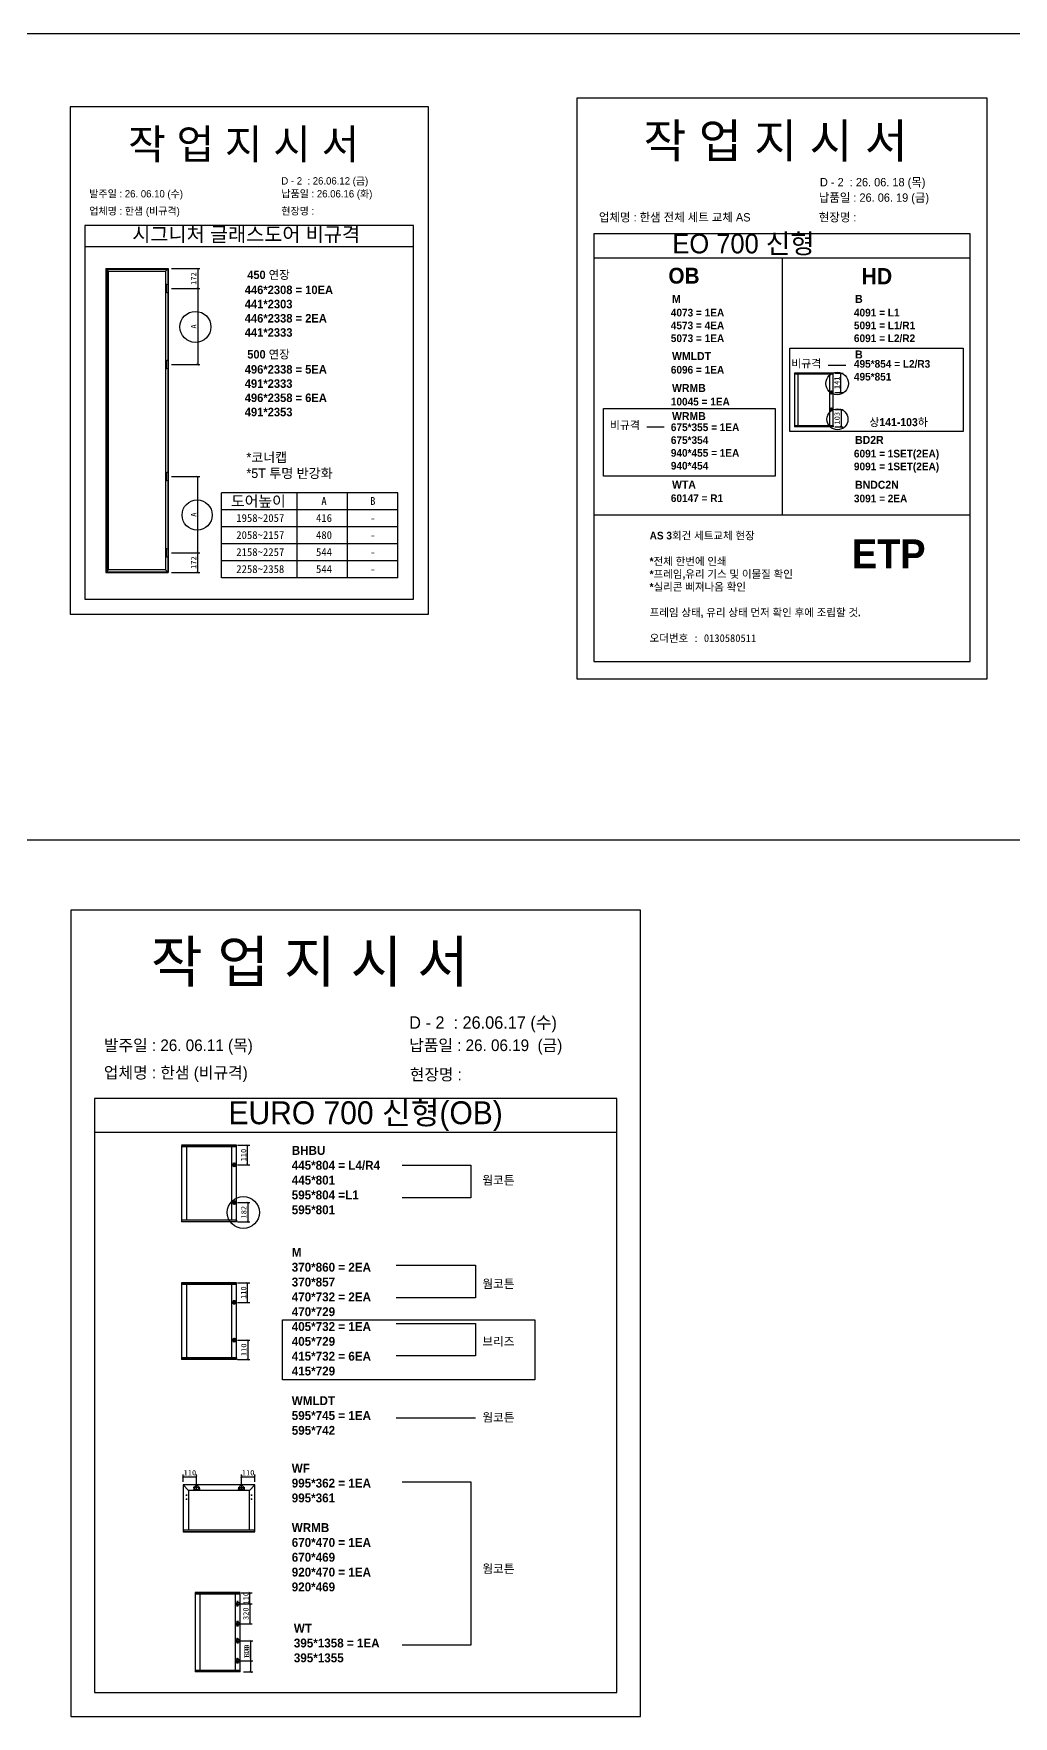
# Model space of a CAD drawing. Header units: millimetres. Extents: x -44117 to 256353, y -2095463 to 65325.
# Drawn here: x 110715 to 115306, y -1008821 to -1000938 of the extents above; entities that cross this region are included whole.
import ezdxf
from ezdxf.enums import TextEntityAlignment as Align

# ---------------------------------------------------------------- set-up
doc = ezdxf.new("R2010")
doc.units = ezdxf.units.MM
doc.header["$LTSCALE"] = 10
doc.layers.add('Layer1', color=7, linetype='Continuous', lineweight=70)
doc.styles.add('MtX_Gulim', font='')
doc.styles.get('MtX_Gulim').set_extended_font_data('Gulim', bold=True)
doc.dimstyles.new('ISO-25', dxfattribs={"dimtxt": 2.5, "dimasz": 2.5, "dimexe": 1, "dimexo": 1, "dimtad": 1, "dimtxsty": 'Standard', "dimblk": 'ARCHTICK', "dimcen": 2.5, "dimadec": 0, "dimazin": 0, "dimtfac": 1, "dimtmove": 0, "dimatfit": 3, "dimfxl": 0, "dimarcsym": 0})

# ---------------------------------------------------------------- blocks, each defined once
blk = doc.blocks.new('_ArchTick')
at = {"color": 0, "linetype": 'ByBlock', "const_width": 0.15}
blk.add_lwpolyline([(-0.5, -0.5), (0.5, 0.5)], dxfattribs=at)
blk = doc.blocks.new('*D6817')
at = {"color": 0, "lineweight": -2}
for p, q in [((111360.1, -1002131.3), (111493.3, -1002131.3)), ((111483.3, -1002131.3), (111483.3, -1002488.2)), ((111360.1, -1002488.2), (111493.3, -1002488.2))]:
    blk.add_line(p, q, dxfattribs=at)
at = {"layer": 'Defpoints', "color": 0}
for p in [(111345.1, -1002131.3), (111345.1, -1002488.2), (111483.3, -1002488.2)]:
    blk.add_point(p, dxfattribs=at)
at = {"color": 0, "lineweight": -2, "xscale": 10, "yscale": 10, "zscale": 10}
for p, rotation in [((111483.3, -1002131.3), 90), ((111483.3, -1002488.2), 270)]:
    blk.add_blockref('_ArchTick', p, dxfattribs=dict(at, rotation=rotation))
at = {"color": 0, "insert": (111464.5, -1002309.7), "char_height": 25, "attachment_point": 5, "rotation": 90}
blk.add_mtext('A', dxfattribs=at)
blk = doc.blocks.new('*D6818')
at = {"color": 0, "lineweight": -2}
for p, q in [((111360.1, -1002038.8), (111493.3, -1002038.8)), ((111483.3, -1002038.8), (111483.3, -1002131.3)), ((111360.1, -1002131.3), (111493.3, -1002131.3))]:
    blk.add_line(p, q, dxfattribs=at)
at = {"layer": 'Defpoints', "color": 0}
for p in [(111345.1, -1002038.8), (111345.1, -1002131.3), (111483.3, -1002131.3)]:
    blk.add_point(p, dxfattribs=at)
at = {"color": 0, "lineweight": -2, "xscale": 10, "yscale": 10, "zscale": 10}
for p, rotation in [((111483.3, -1002038.8), 90), ((111483.3, -1002131.3), 270)]:
    blk.add_blockref('_ArchTick', p, dxfattribs=dict(at, rotation=rotation))
at = {"color": 0, "insert": (111464.5, -1002085.1), "char_height": 25, "attachment_point": 5, "rotation": 90}
blk.add_mtext('172', dxfattribs=at)
blk = doc.blocks.new('*D6819')
at = {"color": 0, "lineweight": -2}
for p, q in [((111360.1, -1003013), (111493.3, -1003013)), ((111483.3, -1003369.8), (111483.3, -1003013)), ((111360.1, -1003369.8), (111493.3, -1003369.8))]:
    blk.add_line(p, q, dxfattribs=at)
at = {"layer": 'Defpoints', "color": 0}
for p in [(111345.1, -1003013), (111483.3, -1003013), (111345.1, -1003369.8)]:
    blk.add_point(p, dxfattribs=at)
at = {"color": 0, "lineweight": -2, "xscale": 10, "yscale": 10, "zscale": 10}
for p, rotation in [((111483.3, -1003013), 90), ((111483.3, -1003369.8), 270)]:
    blk.add_blockref('_ArchTick', p, dxfattribs=dict(at, rotation=rotation))
at = {"color": 0, "insert": (111464.5, -1003191.4), "char_height": 25, "attachment_point": 5, "rotation": 90}
blk.add_mtext('A', dxfattribs=at)
blk = doc.blocks.new('*D6820')
at = {"color": 0, "lineweight": -2}
for p, q in [((111360.1, -1003369.8), (111493.3, -1003369.8)), ((111483.3, -1003462.3), (111483.3, -1003369.8)), ((111360.1, -1003462.3), (111493.3, -1003462.3))]:
    blk.add_line(p, q, dxfattribs=at)
at = {"layer": 'Defpoints', "color": 0}
for p in [(111345.1, -1003369.8), (111483.3, -1003369.8), (111345.1, -1003462.3)]:
    blk.add_point(p, dxfattribs=at)
at = {"color": 0, "lineweight": -2, "xscale": 10, "yscale": 10, "zscale": 10}
for p, rotation in [((111483.3, -1003369.8), 90), ((111483.3, -1003462.3), 270)]:
    blk.add_blockref('_ArchTick', p, dxfattribs=dict(at, rotation=rotation))
at = {"color": 0, "insert": (111464.5, -1003416.1), "char_height": 25, "attachment_point": 5, "rotation": 90}
blk.add_mtext('172', dxfattribs=at)
blk = doc.blocks.new('*D6824')
at = {"color": 0, "lineweight": -2}
for p, q in [((114468.7, -1002528.5), (114507.6, -1002528.5)), ((114497.6, -1002618.5), (114497.6, -1002528.5)), ((114468.7, -1002618.5), (114507.6, -1002618.5))]:
    blk.add_line(p, q, dxfattribs=at)
at = {"layer": 'Defpoints', "color": 0}
for p in [(114453.7, -1002528.5), (114497.6, -1002528.5), (114453.7, -1002618.5)]:
    blk.add_point(p, dxfattribs=at)
at = {"color": 0, "lineweight": -2, "xscale": 10, "yscale": 10, "zscale": 10}
for p, rotation in [((114497.6, -1002528.5), 90), ((114497.6, -1002618.5), 270)]:
    blk.add_blockref('_ArchTick', p, dxfattribs=dict(at, rotation=rotation))
at = {"color": 0, "insert": (114478.8, -1002573.5), "char_height": 25, "attachment_point": 5, "rotation": 90}
blk.add_mtext('141', dxfattribs=at)
blk = doc.blocks.new('*D6825')
at = {"color": 0, "lineweight": -2}
for p, q in [((114468.7, -1002698.9), (114508.3, -1002698.9)), ((114498.3, -1002698.9), (114498.3, -1002780.3)), ((114468.7, -1002780.3), (114508.3, -1002780.3))]:
    blk.add_line(p, q, dxfattribs=at)
at = {"layer": 'Defpoints', "color": 0}
for p in [(114453.7, -1002698.9), (114453.7, -1002780.3), (114498.3, -1002780.3)]:
    blk.add_point(p, dxfattribs=at)
at = {"color": 0, "lineweight": -2, "xscale": 10, "yscale": 10, "zscale": 10}
for p, rotation in [((114498.3, -1002698.9), 90), ((114498.3, -1002780.3), 270)]:
    blk.add_blockref('_ArchTick', p, dxfattribs=dict(at, rotation=rotation))
at = {"color": 0, "insert": (114479.5, -1002739.6), "char_height": 25, "attachment_point": 5, "rotation": 90}
blk.add_mtext('103', dxfattribs=at)
blk = doc.blocks.new('*D6853')
at = {"color": 0, "lineweight": -2}
for p, q in [((111669.8, -1006790.7), (111727.2, -1006790.7)), ((111717.2, -1006881.7), (111717.2, -1006790.7)), ((111669.8, -1006881.7), (111727.2, -1006881.7))]:
    blk.add_line(p, q, dxfattribs=at)
at = {"layer": 'Defpoints', "color": 0}
for p in [(111654.8, -1006790.7), (111717.2, -1006790.7), (111654.8, -1006881.7)]:
    blk.add_point(p, dxfattribs=at)
at = {"color": 0, "lineweight": -2, "xscale": 10, "yscale": 10, "zscale": 10}
for p, rotation in [((111717.2, -1006790.7), 90), ((111717.2, -1006881.7), 270)]:
    blk.add_blockref('_ArchTick', p, dxfattribs=dict(at, rotation=rotation))
at = {"color": 0, "insert": (111698.5, -1006836.2), "char_height": 25, "attachment_point": 5, "rotation": 90}
blk.add_mtext('110', dxfattribs=at)
blk = doc.blocks.new('*D6854')
at = {"color": 0, "lineweight": -2}
for p, q in [((111669.8, -1007058.7), (111728.2, -1007058.7)), ((111718.2, -1007058.7), (111718.2, -1007149.2)), ((111669.8, -1007149.2), (111728.2, -1007149.2))]:
    blk.add_line(p, q, dxfattribs=at)
at = {"layer": 'Defpoints', "color": 0}
for p in [(111654.8, -1007058.7), (111654.8, -1007149.2), (111718.2, -1007149.2)]:
    blk.add_point(p, dxfattribs=at)
at = {"color": 0, "lineweight": -2, "xscale": 10, "yscale": 10, "zscale": 10}
for p, rotation in [((111718.2, -1007058.7), 90), ((111718.2, -1007149.2), 270)]:
    blk.add_blockref('_ArchTick', p, dxfattribs=dict(at, rotation=rotation))
at = {"color": 0, "insert": (111699.5, -1007104), "char_height": 25, "attachment_point": 5, "rotation": 90}
blk.add_mtext('110', dxfattribs=at)
blk = doc.blocks.new('*D6855')
at = {"color": 0, "lineweight": -2}
for p, q in [((111669.8, -1006146), (111727.2, -1006146)), ((111717.2, -1006237.1), (111717.2, -1006146)), ((111669.8, -1006237.1), (111727.2, -1006237.1))]:
    blk.add_line(p, q, dxfattribs=at)
at = {"layer": 'Defpoints', "color": 0}
for p in [(111654.8, -1006146), (111717.2, -1006146), (111654.8, -1006237.1)]:
    blk.add_point(p, dxfattribs=at)
at = {"color": 0, "lineweight": -2, "xscale": 10, "yscale": 10, "zscale": 10}
for p, rotation in [((111717.2, -1006146), 90), ((111717.2, -1006237.1), 270)]:
    blk.add_blockref('_ArchTick', p, dxfattribs=dict(at, rotation=rotation))
at = {"color": 0, "insert": (111698.5, -1006191.6), "char_height": 25, "attachment_point": 5, "rotation": 90}
blk.add_mtext('110', dxfattribs=at)
blk = doc.blocks.new('*D6856')
at = {"color": 0, "lineweight": -2}
for p, q in [((111669.8, -1006414.1), (111728.2, -1006414.1)), ((111718.2, -1006414.1), (111718.2, -1006504.5)), ((111669.8, -1006504.5), (111728.2, -1006504.5))]:
    blk.add_line(p, q, dxfattribs=at)
at = {"layer": 'Defpoints', "color": 0}
for p in [(111654.8, -1006414.1), (111654.8, -1006504.5), (111718.2, -1006504.5)]:
    blk.add_point(p, dxfattribs=at)
at = {"color": 0, "lineweight": -2, "xscale": 10, "yscale": 10, "zscale": 10}
for p, rotation in [((111718.2, -1006414.1), 90), ((111718.2, -1006504.5), 270)]:
    blk.add_blockref('_ArchTick', p, dxfattribs=dict(at, rotation=rotation))
at = {"color": 0, "insert": (111699.5, -1006459.3), "char_height": 25, "attachment_point": 5, "rotation": 90}
blk.add_mtext('182', dxfattribs=at)
blk = doc.blocks.new('*D6857')
at = {"color": 0, "lineweight": -2}
for p, q in [((111415.5, -1007722.4), (111415.5, -1007688.9)), ((111415.5, -1007698.9), (111478.3, -1007698.9)), ((111478.3, -1007734.8), (111478.3, -1007688.9))]:
    blk.add_line(p, q, dxfattribs=at)
at = {"layer": 'Defpoints', "color": 0}
for p in [(111415.5, -1007737.4), (111478.3, -1007698.9), (111478.3, -1007749.8)]:
    blk.add_point(p, dxfattribs=at)
at = {"color": 0, "lineweight": -2, "xscale": 10, "yscale": 10, "zscale": 10, "rotation": 180}
blk.add_blockref('_ArchTick', (111415.5, -1007698.9), dxfattribs=at)
at = {"color": 0, "lineweight": -2, "xscale": 10, "yscale": 10, "zscale": 10}
blk.add_blockref('_ArchTick', (111478.3, -1007698.9), dxfattribs=at)
at = {"color": 0, "insert": (111446.9, -1007680.1), "char_height": 25, "attachment_point": 5}
blk.add_mtext('110', dxfattribs=at)
blk = doc.blocks.new('*D6858')
at = {"color": 0, "lineweight": -2}
for p, q in [((111688.3, -1007734.8), (111688.3, -1007688.9)), ((111688.3, -1007698.9), (111751.1, -1007698.9)), ((111751.1, -1007722.4), (111751.1, -1007688.9))]:
    blk.add_line(p, q, dxfattribs=at)
at = {"layer": 'Defpoints', "color": 0}
for p in [(111751.1, -1007698.9), (111751.1, -1007737.4), (111688.3, -1007749.8)]:
    blk.add_point(p, dxfattribs=at)
at = {"color": 0, "lineweight": -2, "xscale": 10, "yscale": 10, "zscale": 10, "rotation": 180}
blk.add_blockref('_ArchTick', (111688.3, -1007698.9), dxfattribs=at)
at = {"color": 0, "lineweight": -2, "xscale": 10, "yscale": 10, "zscale": 10}
blk.add_blockref('_ArchTick', (111751.1, -1007698.9), dxfattribs=at)
at = {"color": 0, "insert": (111719.7, -1007680.1), "char_height": 25, "attachment_point": 5}
blk.add_mtext('110', dxfattribs=at)
blk = doc.blocks.new('*D6859')
at = {"color": 0, "lineweight": -2}
for p, q in [((111687.2, -1008242.2), (111738.2, -1008242.2)), ((111728.2, -1008293.7), (111728.2, -1008242.2)), ((111687.2, -1008293.7), (111738.2, -1008293.7))]:
    blk.add_line(p, q, dxfattribs=at)
at = {"layer": 'Defpoints', "color": 0}
for p in [(111672.2, -1008242.2), (111728.2, -1008242.2), (111672.2, -1008293.7)]:
    blk.add_point(p, dxfattribs=at)
at = {"color": 0, "lineweight": -2, "xscale": 10, "yscale": 10, "zscale": 10}
for p, rotation in [((111728.2, -1008242.2), 90), ((111728.2, -1008293.7), 270)]:
    blk.add_blockref('_ArchTick', p, dxfattribs=dict(at, rotation=rotation))
at = {"color": 0, "insert": (111709.4, -1008268), "char_height": 25, "attachment_point": 5, "rotation": 90}
blk.add_mtext('110', dxfattribs=at)
blk = doc.blocks.new('*D6860')
at = {"color": 0, "lineweight": -2}
for p, q in [((111732.2, -1008561.2), (111732.2, -1008492.9)), ((111687.2, -1008561.2), (111742.2, -1008561.2)), ((111732.2, -1008613.3), (111732.2, -1008561.2)), ((111697.5, -1008613.3), (111742.2, -1008613.3))]:
    blk.add_line(p, q, dxfattribs=at)
at = {"layer": 'Defpoints', "color": 0}
for p in [(111672.2, -1008561.2), (111732.2, -1008561.2), (111682.5, -1008613.3)]:
    blk.add_point(p, dxfattribs=at)
at = {"color": 0, "lineweight": -2, "xscale": 10, "yscale": 10, "zscale": 10}
for p, rotation in [((111732.2, -1008561.2), 90), ((111732.2, -1008613.3), 270)]:
    blk.add_blockref('_ArchTick', p, dxfattribs=dict(at, rotation=rotation))
at = {"color": 0, "insert": (111713.5, -1008522.1), "char_height": 25, "attachment_point": 5, "rotation": 90}
blk.add_mtext('110', dxfattribs=at)
blk = doc.blocks.new('*D6861')
at = {"color": 0, "lineweight": -2}
for p, q in [((111687.2, -1008467.6), (111742.2, -1008467.6)), ((111732.2, -1008561.2), (111732.2, -1008467.6)), ((111687.2, -1008561.2), (111742.2, -1008561.2))]:
    blk.add_line(p, q, dxfattribs=at)
at = {"layer": 'Defpoints', "color": 0}
for p in [(111672.2, -1008467.6), (111732.2, -1008467.6), (111672.2, -1008561.2)]:
    blk.add_point(p, dxfattribs=at)
at = {"color": 0, "lineweight": -2, "xscale": 10, "yscale": 10, "zscale": 10}
for p, rotation in [((111732.2, -1008467.6), 90), ((111732.2, -1008561.2), 270)]:
    blk.add_blockref('_ArchTick', p, dxfattribs=dict(at, rotation=rotation))
at = {"color": 0, "insert": (111713.5, -1008514.4), "char_height": 25, "attachment_point": 5, "rotation": 90}
blk.add_mtext('320', dxfattribs=at)
blk = doc.blocks.new('*D6862')
at = {"color": 0, "lineweight": -2}
for p, q in [((111687.2, -1008293.7), (111738.2, -1008293.7)), ((111728.2, -1008293.7), (111728.2, -1008387.3)), ((111687.2, -1008387.3), (111738.2, -1008387.3))]:
    blk.add_line(p, q, dxfattribs=at)
at = {"layer": 'Defpoints', "color": 0}
for p in [(111672.2, -1008293.7), (111672.2, -1008387.3), (111728.2, -1008387.3)]:
    blk.add_point(p, dxfattribs=at)
at = {"color": 0, "lineweight": -2, "xscale": 10, "yscale": 10, "zscale": 10}
for p, rotation in [((111728.2, -1008293.7), 90), ((111728.2, -1008387.3), 270)]:
    blk.add_blockref('_ArchTick', p, dxfattribs=dict(at, rotation=rotation))
at = {"color": 0, "insert": (111709.4, -1008340.5), "char_height": 25, "attachment_point": 5, "rotation": 90}
blk.add_mtext('320', dxfattribs=at)

msp = doc.modelspace()

# ---------------------------------------------------------------- linework, layer by layer
at = {"color": 1}
for p, q in [((104302.82932, -1000937.86375), (196571.97618, -1000937.86375)), ((104302.82932, -1000937.86375), (196571.97618, -1000937.86375)), ((104302.82932, -1000937.86375), (196571.97618, -1000937.86375)), ((104302.82932, -1000937.86375), (196571.97618, -1000937.86375)), ((104302.82932, -1000937.86375), (196571.97618, -1000937.86375)), ((104302.82932, -1000937.86375), (196571.97618, -1000937.86375)), ((104302.82932, -1000937.86375), (196571.97618, -1000937.86375)), ((104302.82932, -1000937.86375), (196571.97618, -1000937.86375)), ((104302.82932, -1000937.86375), (196571.97618, -1000937.86375)), ((104302.82932, -1000937.86375), (196571.97618, -1000937.86375)), ((104302.82932, -1004715.19219), (196571.97618, -1004715.19219)), ((104302.82932, -1004715.19219), (196571.97618, -1004715.19219)), ((104302.82932, -1004715.19219), (196571.97618, -1004715.19219)), ((104302.82932, -1004715.19219), (196571.97618, -1004715.19219)), ((104302.82932, -1004715.19219), (196571.97618, -1004715.19219)), ((104302.82932, -1004715.19219), (196571.97618, -1004715.19219)), ((104302.82932, -1004715.19219), (196571.97618, -1004715.19219)), ((104302.82932, -1004715.19219), (196571.97618, -1004715.19219)), ((104302.82932, -1004715.19219), (196571.97618, -1004715.19219)), ((104302.82932, -1004715.19219), (196571.97618, -1004715.19219))]:
    msp.add_line(p, q, dxfattribs=at)
for p, q in [((112495.03309, -1001836.48905), (110955.03309, -1001836.48905)), ((115103.15458, -1001875.79948), (113340.23097, -1001875.79948)), ((112495.03309, -1001936.48905), (110955.03309, -1001936.48905)), ((111052.55829, -1002038.81236), (111052.55829, -1003462.30875)), ((111052.55829, -1002038.81236), (111345.12944, -1002038.81236)), ((111052.55829, -1002038.81236), (111065.02208, -1002051.27615)), ((111052.55829, -1002038.81236), (111058.46219, -1002038.81236)), ((111058.46219, -1002038.81236), (111058.46219, -1003462.30875)), ((111332.66564, -1002051.27615), (111345.12944, -1002038.81236)), ((111345.12944, -1002038.81236), (111345.12944, -1003462.30875)), ((115103.15458, -1001990.27504), (113340.23097, -1001990.27504)), ((114221.69277, -1001990.27504), (114221.69277, -1003192.20009)), ((114280.26305, -1002528.67419), (114280.26305, -1002780.10338)), ((114461.54364, -1002528.99978), (114280.26305, -1002528.99978)), ((114461.54364, -1002533.91983), (114280.26305, -1002533.91983)), ((114461.36276, -1002528.4933), (114280.44393, -1002528.4933)), ((114296.36175, -1002533.55806), (114296.36175, -1002774.85774)), ((114519.90251, -1002492.53412), (114437.49932, -1002492.53412)), ((114445.26406, -1002774.85774), (114445.26406, -1002533.91983)), ((114460.63922, -1002533.91983), (114460.63922, -1002528.4933)), ((114461.54364, -1002780.10338), (114461.54364, -1002528.67419)), ((113669.92544, -1002781.09547), (113587.52224, -1002781.09547)), ((114461.54364, -1002774.85774), (114280.26305, -1002774.85774)), ((114461.54364, -1002779.7778), (114280.26305, -1002779.7778)), ((114461.36276, -1002780.28427), (114280.44393, -1002780.28427)), ((114281.16747, -1002780.28427), (114281.16747, -1002774.85774)), ((114460.63922, -1002774.85774), (114460.63922, -1002780.28427)), ((111594.30879, -1003487.30096), (111594.30879, -1003088.52579)), ((112421.12142, -1003088.52579), (111594.30879, -1003088.52579)), ((111949.45325, -1003487.30096), (111949.45325, -1003088.52579)), ((112185.28733, -1003487.30096), (112185.28733, -1003088.52579)), ((112421.12142, -1003487.30096), (112421.12142, -1003088.52579)), ((112421.12142, -1003168.28082), (111594.30879, -1003168.28082)), ((113340.23097, -1003192.20009), (115103.15458, -1003192.20009)), ((112421.12142, -1003248.03585), (111594.30879, -1003248.03585)), ((112421.12142, -1003327.79089), (111594.30879, -1003327.79089)), ((111065.02208, -1003449.84496), (111052.55829, -1003462.30875)), ((111052.55829, -1003462.30875), (111345.12944, -1003462.30875)), ((111332.66564, -1003449.84496), (111345.12944, -1003462.30875)), ((112421.12142, -1003407.54592), (111594.30879, -1003407.54592)), ((112421.12142, -1003487.30096), (111594.30879, -1003487.30096)), ((113447.68849, -1005926.98147), (110999.77533, -1005926.98147)), ((113447.68849, -1006085.93687), (110999.77533, -1006085.93687)), ((111407.84751, -1006146.29899), (111407.84751, -1006504.28236)), ((111665.95373, -1006146.76256), (111407.84751, -1006146.76256)), ((111665.95373, -1006153.76771), (111407.84751, -1006153.76771)), ((111665.69619, -1006146.04145), (111408.10505, -1006146.04145)), ((111430.76875, -1006153.25262), (111430.76875, -1006496.81365)), ((111642.77495, -1006496.81365), (111642.77495, -1006153.76771)), ((111664.66602, -1006153.76771), (111664.66602, -1006146.04145)), ((111665.95373, -1006504.28236), (111665.95373, -1006146.29899)), ((111665.95373, -1006496.81365), (111407.84751, -1006496.81365)), ((111665.95373, -1006503.8188), (111407.84751, -1006503.8188)), ((111665.69619, -1006504.53991), (111408.10505, -1006504.53991)), ((111409.13522, -1006504.53991), (111409.13522, -1006496.81365)), ((111664.66602, -1006496.81365), (111664.66602, -1006504.53991)), ((111407.84751, -1006790.96467), (111407.84751, -1007148.94804)), ((111665.95373, -1006791.42825), (111407.84751, -1006791.42825)), ((111665.69619, -1006790.70713), (111408.10505, -1006790.70713)), ((111664.66602, -1006798.43339), (111664.66602, -1006790.70713)), ((111665.95373, -1007148.94804), (111665.95373, -1006790.96467)), ((111665.95373, -1006798.43339), (111407.84751, -1006798.43339)), ((111430.76875, -1006797.9183), (111430.76875, -1007141.47933)), ((111642.77495, -1007141.47933), (111642.77495, -1006798.43339)), ((111665.95373, -1007141.47933), (111407.84751, -1007141.47933)), ((111665.95373, -1007148.48448), (111407.84751, -1007148.48448)), ((111665.69619, -1007149.20559), (111408.10505, -1007149.20559)), ((111409.13522, -1007149.20559), (111409.13522, -1007141.47933)), ((111664.66602, -1007141.47933), (111664.66602, -1007149.20559)), ((111415.19486, -1007737.4101), (111415.19486, -1007955.91823)), ((111440.85083, -1007763.06607), (111415.27929, -1007737.20626)), ((111751.11467, -1007737.12183), (111415.48313, -1007737.12183)), ((111478.32584, -1007765.52941), (111478.32584, -1007734.08194)), ((111688.27196, -1007765.52941), (111688.27196, -1007734.08194)), ((111725.74697, -1007763.06607), (111751.3185, -1007737.20626)), ((111751.40294, -1007955.91823), (111751.40294, -1007737.4101)), ((111428.16698, -1007785.55107), (111433.93237, -1007785.55107)), ((111428.16698, -1007804.00031), (111433.93237, -1007804.00031)), ((111431.04967, -1007782.66838), (111431.04967, -1007788.43376)), ((111431.04967, -1007801.11761), (111431.04967, -1007806.883)), ((111440.85083, -1007763.06607), (111440.85083, -1007948.13496)), ((111725.74697, -1007763.06607), (111440.85083, -1007763.06607)), ((111494.04958, -1007749.80568), (111462.60211, -1007749.80568)), ((111467.65988, -1007755.57106), (111463.04757, -1007755.57106)), ((111465.35372, -1007753.26491), (111465.35372, -1007757.87722)), ((111493.60411, -1007755.57106), (111488.99181, -1007755.57106)), ((111491.29796, -1007753.26491), (111491.29796, -1007757.87722)), ((111672.54822, -1007749.80568), (111703.99569, -1007749.80568)), ((111677.606, -1007755.57106), (111672.99369, -1007755.57106)), ((111675.29985, -1007753.26491), (111675.29985, -1007757.87722)), ((111703.55024, -1007755.57106), (111698.93793, -1007755.57106)), ((111701.24408, -1007753.26491), (111701.24408, -1007757.87722)), ((111725.74697, -1007947.55842), (111725.74697, -1007763.06607)), ((111738.43082, -1007785.55107), (111732.66544, -1007785.55107)), ((111738.43082, -1007804.00031), (111732.66544, -1007804.00031)), ((111735.54813, -1007782.66838), (111735.54813, -1007788.43376)), ((111735.54813, -1007801.11761), (111735.54813, -1007806.883)), ((111415.19486, -1007947.55842), (111751.40294, -1007947.55842)), ((111415.19486, -1007955.39935), (111751.11467, -1007955.39935)), ((111415.48313, -1007956.2065), (111751.11467, -1007956.2065)), ((111416.6362, -1007947.55842), (111416.6362, -1007956.2065)), ((111749.96159, -1007956.2065), (111749.96159, -1007947.55842)), ((111471.66807, -1008241.79145), (111471.66807, -1008613.1211)), ((111682.60067, -1008242.21806), (111471.66807, -1008242.21806)), ((111682.60067, -1008248.66454), (111471.66807, -1008248.66454)), ((111682.36366, -1008241.55445), (111471.90507, -1008241.55445)), ((111472.85308, -1008241.55445), (111472.85308, -1008248.66454)), ((111492.76133, -1008248.19053), (111492.76133, -1008606.24802)), ((111661.2704, -1008606.24802), (111661.2704, -1008248.66454)), ((111669.80251, -1008283.02996), (111666.01046, -1008283.02996)), ((111667.90649, -1008281.13393), (111667.90649, -1008284.92598)), ((111672.17254, -1008306.62249), (111672.17254, -1008280.7677)), ((111681.41565, -1008248.66454), (111681.41565, -1008241.55445)), ((111682.60067, -1008613.1211), (111682.60067, -1008241.79145)), ((111659.24514, -1008293.69509), (111685.09993, -1008293.69509)), ((111669.80251, -1008304.36022), (111666.01046, -1008304.36022)), ((111667.90649, -1008302.4642), (111667.90649, -1008306.25624)), ((111659.24514, -1008387.31125), (111685.09993, -1008387.31125)), ((111669.80251, -1008376.64611), (111666.01046, -1008376.64611)), ((111669.80251, -1008397.97637), (111666.01046, -1008397.97637)), ((111667.90649, -1008374.75009), (111667.90649, -1008378.54213)), ((111667.90649, -1008396.08035), (111667.90649, -1008399.8724)), ((111672.17254, -1008374.38385), (111672.17254, -1008400.23864)), ((111659.24514, -1008467.60132), (111685.09993, -1008467.60132)), ((111669.80251, -1008456.93617), (111666.01046, -1008456.93617)), ((111669.80251, -1008478.26644), (111666.01046, -1008478.26644)), ((111667.90649, -1008455.04015), (111667.90649, -1008458.8322)), ((111667.90649, -1008476.37041), (111667.90649, -1008480.16246)), ((111672.17254, -1008454.67392), (111672.17254, -1008480.52871)), ((111659.24514, -1008561.21746), (111685.09993, -1008561.21746)), ((111669.80251, -1008550.55232), (111666.01046, -1008550.55232)), ((111669.80251, -1008571.88258), (111666.01046, -1008571.88258)), ((111667.90649, -1008548.65629), (111667.90649, -1008552.44834)), ((111667.90649, -1008569.98656), (111667.90649, -1008573.7786)), ((111672.17254, -1008548.29006), (111672.17254, -1008574.14485)), ((111682.60067, -1008606.24802), (111471.66807, -1008606.24802)), ((111682.60067, -1008612.6945), (111471.66807, -1008612.6945)), ((111682.36366, -1008613.35811), (111471.90507, -1008613.35811)), ((111472.85308, -1008613.35811), (111472.85308, -1008606.24802)), ((111681.41565, -1008606.24802), (111681.41565, -1008613.35811))]:
    msp.add_line(p, q)
at = {"linetype": 'Continuous'}
for p, q in [((111065.02208, -1003449.84496), (111065.02208, -1002051.27615)), ((111065.02208, -1002051.27615), (111332.66564, -1002051.27615)), ((111332.66564, -1002051.27615), (111332.66564, -1003449.84496)), ((111332.66564, -1003449.84496), (111065.02208, -1003449.84496))]:
    msp.add_line(p, q, dxfattribs=at)
for points in [[(113260.09808, -1003960.20512), (115183.28747, -1003960.20512), (115183.28747, -1001240.26584), (113260.09808, -1001240.26584)], [(110885.03309, -1003657.31933), (112565.03309, -1003657.31933), (112565.03309, -1001281.31933), (110885.03309, -1001281.31933)], [(111054.52626, -1002040.78033), (111343.16147, -1002040.78033), (111343.16147, -1003460.34078), (111054.52626, -1003460.34078)], [(114257.40436, -1002411.05812), (115069.69687, -1002411.05812), (115069.69687, -1002801.35593), (114257.40436, -1002801.35593)], [(113385.60882, -1002693.94559), (114190.03876, -1002693.94559), (114190.03876, -1003011.78156), (113385.60882, -1003011.78156)], [(110888.50655, -1008821.28953), (113558.95727, -1008821.28953), (113558.95727, -1005044.50921), (110888.50655, -1005044.50921)], [(111880.27584, -1006963.26117), (113062.81588, -1006963.26117), (113062.81588, -1007244.54497), (111880.27584, -1007244.54497)]]:
    msp.add_lwpolyline(points, close=True)
for points in [[(110955.03309, -1001836.48905), (110955.03309, -1003587.31933), (112495.03309, -1003587.31933), (112495.03309, -1001836.48905)], [(113340.23097, -1001875.79948), (113340.23097, -1003880.07223), (115103.15458, -1003880.07223), (115103.15458, -1001875.79948)], [(110999.77533, -1005926.98147), (110999.77533, -1008710.02075), (113447.68849, -1008710.02075), (113447.68849, -1005926.98147)], [(112441.22987, -1006239.23054), (112764.07351, -1006239.23054), (112764.07351, -1006392.71358), (112441.22987, -1006392.71358)], [(112414.141, -1006707.80956), (112784.40233, -1006707.80956), (112784.40233, -1006859.93243), (112414.141, -1006859.93243)], [(112414.141, -1006980.48263), (112784.40233, -1006980.48263), (112784.40233, -1007132.6055), (112414.141, -1007132.6055)], [(112414.141, -1007422.50002), (112784.40233, -1007422.50002)], [(112441.22987, -1007723.14608), (112764.07351, -1007723.14608), (112764.07351, -1008487.99084), (112441.22987, -1008487.99084)]]:
    msp.add_lwpolyline(points)
for points in [[(111340.52702, -1002150.63696), (111340.52702, -1002150.63696, 0.4142135624), (111345.12944, -1002146.03455), (111345.12944, -1002116.5791, 0.4142135624), (111340.52702, -1002111.97669), (111340.52702, -1002111.97669, 0.4142135624), (111335.92461, -1002116.5791), (111335.92461, -1002146.03455, 0.4142135624)], [(111340.52702, -1002507.49505), (111340.52702, -1002507.49505, 0.4142135624), (111345.12944, -1002502.89263), (111345.12944, -1002473.43718, 0.4142135624), (111340.52702, -1002468.83477), (111340.52702, -1002468.83477, 0.4142135624), (111335.92461, -1002473.43718), (111335.92461, -1002502.89263, 0.4142135624)], [(111340.52702, -1003032.28634), (111340.52702, -1003032.28634, 0.4142135624), (111345.12944, -1003027.68393), (111345.12944, -1002998.22848, 0.4142135624), (111340.52702, -1002993.62607), (111340.52702, -1002993.62607, 0.4142135624), (111335.92461, -1002998.22848), (111335.92461, -1003027.68393, 0.4142135624)], [(111340.52702, -1003389.14442), (111340.52702, -1003389.14442, 0.4142135624), (111345.12944, -1003384.54201), (111345.12944, -1003355.08656, 0.4142135624), (111340.52702, -1003350.48415), (111340.52702, -1003350.48415, 0.4142135624), (111335.92461, -1003355.08656), (111335.92461, -1003384.54201, 0.4142135624)]]:
    msp.add_lwpolyline(points, format="xyb", close=True, dxfattribs=at)
at = {"color": 1}
for centre, radius in [((111472.77587, -1002311.88143), 72.59818), ((114479.84768, -1002576.98078), 52.93175), ((114481.33871, -1002744.72224), 49.20416), ((111480.84234, -1003193.14269), 70.58157), ((111697.20366, -1006460.47292), 75.05754)]:
    msp.add_circle(centre, radius, dxfattribs=at)
for centre, radius in [((111431.04967, -1007785.55107), 0.86481), ((111431.04967, -1007804.00031), 0.86481), ((111465.35372, -1007755.57106), 0.92246), ((111478.32584, -1007749.80568), 10.08943), ((111491.29796, -1007755.57106), 0.92246), ((111675.29985, -1007755.57106), 0.92246), ((111688.27196, -1007749.80568), 10.08943), ((111701.24408, -1007755.57106), 0.92246), ((111735.54813, -1007785.55107), 0.86481), ((111735.54813, -1007804.00031), 0.86481), ((111672.17254, -1008293.69509), 8.2951), ((111667.90649, -1008283.02996), 0.75841), ((111667.90649, -1008304.36022), 0.75841), ((111672.17254, -1008387.31125), 8.2951), ((111667.90649, -1008376.64611), 0.75841), ((111667.90649, -1008397.97637), 0.75841), ((111672.17254, -1008467.60132), 8.2951), ((111667.90649, -1008456.93617), 0.75841), ((111667.90649, -1008478.26644), 0.75841), ((111672.17254, -1008561.21746), 8.2951), ((111667.90649, -1008550.55232), 0.75841), ((111667.90649, -1008571.88258), 0.75841)]:
    msp.add_circle(centre, radius)
for centre, radius, start, end in [((114461.36276, -1002528.67419), 0.18088, 0, 90), ((114280.44393, -1002780.10339), 0.18088, 180, 270), ((114461.36276, -1002780.10339), 0.18088, 270, 0), ((111665.69619, -1006146.29899), 0.25754, 0, 90), ((111408.10505, -1006504.28237), 0.25754, 180, 270), ((111665.69619, -1006504.28237), 0.25754, 270, 0), ((111665.69619, -1006790.96467), 0.25754, 0, 90), ((111408.10505, -1007148.94805), 0.25754, 180, 270), ((111665.69619, -1007148.94805), 0.25754, 270, 0), ((111415.48313, -1007737.4101), 0.28827, 90, 180), ((111751.11467, -1007737.4101), 0.28827, 0, 90), ((111415.48313, -1007955.91823), 0.28827, 180, 270), ((111751.11467, -1007955.91823), 0.28827, 270, 0), ((111471.90507, -1008241.79145), 0.237, 90, 180), ((111682.36366, -1008241.79145), 0.237, 0, 90), ((111471.90507, -1008613.12111), 0.237, 180, 270), ((111682.36366, -1008613.12111), 0.237, 270, 0)]:
    msp.add_arc(centre, radius, start, end)
at = {"layer": 'Layer1'}
for p, q in [((114453.7203, -1002611.85783), (114453.7203, -1002625.19123)), ((114453.7203, -1002705.52055), (114453.7203, -1002692.18716)), ((111654.8149, -1006227.58414), (111654.8149, -1006246.56815)), ((111654.8149, -1006423.5669), (111654.8149, -1006404.5829)), ((111654.8149, -1006872.24982), (111654.8149, -1006891.23383)), ((111654.8149, -1007068.23258), (111654.8149, -1007049.24858))]:
    msp.add_line(p, q, dxfattribs=at)
for points in [[(114460.38699, -1002618.52453), (114447.0536, -1002618.52453)], [(114460.38699, -1002698.85386), (114447.0536, -1002698.85386)], [(111664.3069, -1006237.07614), (111645.32289, -1006237.07614)], [(111664.3069, -1006414.0749), (111645.32289, -1006414.0749)], [(111664.3069, -1006881.74182), (111645.32289, -1006881.74182)], [(111664.3069, -1007058.74058), (111645.32289, -1007058.74058)]]:
    msp.add_lwpolyline(points, close=True, dxfattribs=at)
for centre, radius in [((114453.7203, -1002618.52453), 4.44446), ((114453.7203, -1002698.85386), 4.44446), ((111654.8149, -1006237.07614), 6.328), ((111654.8149, -1006414.0749), 6.328), ((111654.8149, -1006881.74182), 6.328), ((111654.8149, -1007058.74058), 6.328)]:
    msp.add_circle(centre, radius, dxfattribs=at)

# ---------------------------------------------------------------- texts
at = {"linetype": 'Continuous', "style": 'MtX_Gulim'}
for s, height, p in [('450 연장', 39.271262, (111715.979, -1002087.36856)), ('OB', 74.311646, (113689.19735, -1002108.9425)), ('HD', 76.077633, (114593.96367, -1002112.23332)), ('M', 37.49849, (113706.14809, -1002199.42743)), ('B', 37.49849, (114564.11075, -1002199.42743)), ('500 연장', 39.271262, (111715.979, -1002459.91266)), ('WMLDT', 37.498494, (113706.14809, -1002467.14856)), ('B', 37.49849, (114564.11075, -1002459.59771)), ('비규격', 37.498494, (114264.52532, -1002502.46658)), ('WRMB', 37.498494, (113706.14809, -1002616.53488)), ('비규격', 37.498494, (113414.54825, -1002791.02793)), ('WRMB', 37.498494, (113706.14809, -1002748.30993)), ('BD2R', 37.498494, (114564.11075, -1002860.04014)), ('WTA', 37.498494, (113706.14809, -1003068.96218)), ('BNDC2N', 37.498494, (114564.11075, -1003070.17016)), ('도어높이', 51.111877, (111639.50315, -1003153.70088)), ('ETP', 135.730472, (114548.81256, -1003442.9785))]:
    msp.add_text(s, height=height, dxfattribs=at).set_placement(p)
at = {"color": 1, "linetype": 'Continuous', "style": 'MtX_Gulim'}
msp.add_text('상141-103하', height=37.498494, dxfattribs=at).set_placement((114630.62713, -1002776.7846))
for s, height, p in [('A', 36.77626, (112075.28184, -1003145.72811)), ('B', 36.77626, (112303.91878, -1003145.72811)), ('1958~2057', 36.776263, (111776.61499, -1003225.48315)), ('416', 36.776263, (112075.28184, -1003225.48315)), ('-', 36.77626, (112303.91878, -1003225.48315)), ('2058~2157', 36.776263, (111776.61499, -1003305.23818)), ('480', 36.776263, (112075.28184, -1003305.23818)), ('-', 36.77626, (112303.91878, -1003305.23818)), ('2158~2257', 36.776263, (111776.61499, -1003384.99322)), ('544', 36.776263, (112075.28184, -1003384.99322)), ('-', 36.77626, (112303.91878, -1003384.99322)), ('2258~2358', 36.776263, (111776.61499, -1003464.74825)), ('544', 36.776263, (112075.28184, -1003464.74825)), ('-', 36.77626, (112303.91878, -1003464.74825))]:
    msp.add_text(s, height=height).set_placement(p, align=Align.CENTER)
at = {"attachment_point": 1}
for s, width, gutter_width, heights, insert, char_height in [('{\\fGulim|b0|i0|c129|p50;작 업 지 시 서}', 3786.0728481, 14.30944, [-178.40505], (113572.39496, -1001359.50646), 160.2657825), ('{\\fGulim|b0|i0|c129|p50;작 업 지 시 서}', 3307.3198183, 12.5, [-155.84554], (111157.8397, -1001385.48184), 140), ('\\pt11;{\\fGulim|b0|i0|c129|p50;발주일 : 26. 06.10 (수)}', 3307.3198183, 12.5, [34.50412], (110975.40522, -1001670.90846), 34.3), ('{\\fGulim|b0|i0|c129|p50;\\C1;D - 2  : 26.06.12 (금)}', 3307.3198183, 12.5, [35.09023], (111875.3832, -1001610.44284), 34.3), ('{\\fGulim|b0|i0|c129|p50;납품일 : 26.06.16 (화)}', 3307.3198183, 12.5, [35.09023], (111875.3832, -1001670.90846), 34.3), ('{\\fGulim|b0|i0|c129|p50;납품일 : 26. 06. 19 (금)}', 3786.0728481, 14.30944, [40.16974], (114393.8069, -1001686.25018), 39.2651167), ('{\\fGulim|b0|i0|c129|p50;업체명 : 한샘 (비규격)}', 3307.3198183, 12.5, [36.11279], (110975.40522, -1001751.56464), 34.3), ('{\\fGulim|b0|i0|c129|p50;현장명 : }', 3307.3198183, 12.5, [-38.2735], (111875.3832, -1001751.56464), 34.3), ('{\\fGulim|b0|i0|c129|p50;업체명 : 한샘 전체 세트 교체 AS}', 3786.0728481, 14.30944, [41.34032], (113363.55207, -1001778.58179), 39.2651167), ('{\\fGulim|b0|i0|c129|p50;현장명 :}', 3786.0728481, 14.30944, [45.21037], (114393.8069, -1001778.58179), 39.2651167), ('{\\fGulim|b0|i0|c129|p50;시그니처 글래스도어 비규격}', 1597.0710432, 6.03612, [-75.34624], (111176.75516, -1001844.27127), 67.6045736), ('{\\fGulim|b0|i0|c129|p50;EO 700 신형}', 2155.3243433, 8.14604, [-101.80487], (113707.77862, -1001876.08725), 91.2356303), ('{\\f굴림|b1|i0|c129|p50;446*2308 = 10EA\\P\\C1;441*2303\\P\\C256;446*2338 = 2EA\\P\\C1;441*2333}', 12072.7918459, 155.2668, [-240.98041], (111703.90653, -1002118.20544), 39.9257485), ('{\\f굴림|b1|i0|c129|p50;4073 = 1EA\\P4573 = 4EA\\P5073 = 1EA}', 10891.9816234, 140.08053, [-157.37619], (113700.48142, -1002226.77902), 36.0207087), ('{\\f굴림|b1|i0|c129|p50;4091 = L1\\P5091 = L1/R1\\P6091 = L2/R2\\P\\P495*854 = L2/R3\\P\\C1;495*851}', 10891.9816234, 140.08053, [1016.65647], (114558.44407, -1002226.77902), 36.0207087), ('{\\f굴림|b1|i0|c129|p50;496*2338 = 5EA\\P\\C1;491*2333\\P\\C256;496*2358 = 6EA\\P\\C1;491*2353}', 12072.7918459, 155.2668, [-240.98041], (111703.90653, -1002490.74954), 39.9257485), ('{\\f굴림|b1|i0|c129|p50;6096 = 1EA}', 10891.9816234, 140.08053, [-37.11658], (113700.48142, -1002494.50015), 36.0207087), ('{\\f굴림|b1|i0|c129|p50;10045 = 1EA\\P\\P675*355 = 1EA\\P\\C1;675*354\\P\\C256;940*455 = 1EA\\P\\C1;940*454}', 10891.9816234, 140.08053, [-337.52738], (113700.48142, -1002643.88647), 36.0207087), ('{\\fGulim|b0|i0|c129|p50;*코너캡\\P*5T 투명 반강화}', 1055.7982644, 3.99038, [-126.38025], (111711.6383, -1002900.54249), 44.6923083), ('{\\f굴림|b1|i0|c129|p50;6091 = 1SET(2EA)\\P9091 = 1SET(2EA)}', 10891.9816234, 140.08053, [1016.65647], (114558.44407, -1002887.39173), 36.0207087), ('{\\f굴림|b1|i0|c129|p50;60147 = R1}', 10891.9816234, 140.08053, [-37.06893], (113700.48142, -1003096.31377), 36.0207087), ('{\\f굴림|b1|i0|c129|p50;3091 = 2EA}', 10891.9816234, 140.08053, [1016.65647], (114558.44407, -1003097.52175), 36.0207087), ('{\\f굴림|b1|i0|c129|p50;AS 3회건 세트교체 현장\\P\\P*전체 한번에 인쇄\\P*프레임,유리 기스 및 이물질 확인\\P*실리콘 삐져나옴 확인\\P\\P\\C1;프레임 상태, 유리 상태 먼저 확인 후에 조립할 것.\\P\\C256;\\P\\f굴림|b0|i0|c129|p50;오더번호} : 0130580511', 10891.9816234, 140.08053, [-528.61657], (113601.12669, -1003271.49485), 36.0207087), ('{\\fGulim|b0|i0|c129|p50;작 업 지 시 서}', 4553.9528048, 17.21164, [-214.58863], (111263.9403, -1005189.25355), 192.7704086), ('\\pt11;{\\fGulim|b0|i0|c129|p50;발주일 : 26. 06.11 (목)}', 5257.1634623, 19.86943, [54.84616], (111043.64264, -1005649.9432), 54.5217024), ('{\\fGulim|b0|i0|c129|p50;납품일 : 26. 06.19  (금)}', 5257.1634623, 19.86943, [55.77782], (112474.20625, -1005649.9432), 54.5217024), ('{\\fGulim|b0|i0|c129|p50;업체명 : 한샘 (비규격)}', 5257.1634623, 19.86943, [57.40323], (111043.64264, -1005778.15055), 54.5217024), ('{\\fGulim|b0|i0|c129|p50;현장명 :  }', 5221.1406308, 19.73328, [60.42093], (112478.01031, -1005787.29409), 54.1481119), ('{\\fGulim|b0|i0|c129|p50;EURO 700 신형(OB)}', 2538.6306726, 9.59474, [-135.22072], (111627.72838, -1005939.69261), 107.4611207), ('{\\f굴림|b1|i0|c129|p50;BHBU\\P445*804 = L4/R4\\P\\C1;445*801\\P\\C256;595*804 =L1\\P\\C1;595*801}', 12604.7778903, 162.10861, [-324.87889], (111924.07556, -1006149.20286), 41.6850715), ('{\\f굴림|b1|i0|c129|p50;웜코튼}', 12072.7918459, 155.2668, [-43.09446], (112817.44562, -1006290.24034), 39.9257485), ('{\\f굴림|b1|i0|c129|p50;M\\P370*860 = 2EA\\P\\C1;370*857\\P\\C256;470*732 = 2EA\\P\\C1;470*729\\P\\C256;405*732 = 1EA\\P\\C1;405*729\\P\\C256;415*732 = 6EA\\P\\C1;415*729\\P\\P\\C256;WMLDT\\P595*745 = 1EA\\P\\C1;595*742}', 12604.7778903, 162.10861, [-877.70234], (111924.07556, -1006626.71904), 41.6850715), ('{\\f굴림|b1|i0|c129|p50;웜코튼}', 12072.7918459, 155.2668, [-43.09446], (112817.44562, -1006775.31138), 39.9257485), ('{\\f굴림|b1|i0|c129|p50;브리즈}', 12072.7918459, 155.2668, [-44.36194], (112817.44562, -1007045.1142), 39.9257485), ('{\\f굴림|b1|i0|c129|p50;웜코튼}', 12072.7918459, 155.2668, [-43.09446], (112817.44562, -1007401.02431), 39.9257485), ('{\\f굴림|b1|i0|c129|p50;WF\\P995*362 = 1EA\\P\\C1;995*361\\P\\C256;\\PWRMB\\P670*470 = 1EA\\P\\C1;670*469\\P\\C256;920*470 = 1EA\\P\\C1;920*469}', 12604.7778903, 162.10861, [-599.47103], (111924.07556, -1007638.12085), 41.6850715), ('{\\f굴림|b1|i0|c129|p50;웜코튼}', 12072.7918459, 155.2668, [-43.09446], (112817.44562, -1008109.97429), 39.9257485), ('{\\f굴림|b1|i0|c129|p50;WT\\P395*1358 = 1EA\\P\\C1;395*1355}', 12604.7778903, 162.10861, [-182.06892], (111933.93536, -1008387.40048), 41.6850715)]:
    msp.add_mtext_dynamic_manual_height_columns(s, width=width, gutter_width=gutter_width, heights=heights, dxfattribs=dict(at, insert=insert, char_height=char_height))
at = {"color": 1, "attachment_point": 1}
for s, width, gutter_width, heights, insert, char_height in [('{\\fGulim|b0|i0|c129|p50;D - 2  : 26. 06. 18 (목)}', 3786.0728481, 14.30944, [40.16974], (114399.1386, -1001614.01374), 39.2651167), ('{\\fGulim|b0|i0|c129|p50;D - 2  : 26.06.17 (수)}', 5620.1869425, 21.24147, [59.62945], (112474.51313, -1005541.56167), 58.2865954)]:
    msp.add_mtext_dynamic_manual_height_columns(s, width=width, gutter_width=gutter_width, heights=heights, dxfattribs=dict(at, insert=insert, char_height=char_height))

# ---------------------------------------------------------------- dimensions: what is measured, and where the dimension line sits
for base, p1, p2, text, override, picture, middle in [((111483.26812, -1002131.30683), (111345.12944, -1002038.81236), (111345.12944, -1002131.30683), '172', {"dimscale": 10, "dimasz": 1, "dimexo": 1.5}, '*D6818', (111464.51812, -1002085.05959)), ((111483.26812, -1002488.16491), (111345.12944, -1002131.30683), (111345.12944, -1002488.16491), 'A', {"dimscale": 10, "dimasz": 1, "dimexo": 1.5, "dimtxsty": 'Standard'}, '*D6817', (111464.51812, -1002309.73587)), ((114497.56124, -1002528.4933), (114453.7203, -1002618.52453), (114453.7203, -1002528.4933), '141', {"dimscale": 10, "dimasz": 1, "dimexo": 1.5, "dimtxsty": 'Standard'}, '*D6824', (114478.81124, -1002573.50892)), ((114498.26244, -1002780.28427), (114453.7203, -1002698.85386), (114453.7203, -1002780.28427), '103', {"dimscale": 10, "dimasz": 1, "dimexo": 1.5, "dimtxsty": 'Standard'}, '*D6825', (114479.51244, -1002739.56907)), ((111483.26812, -1003012.9562), (111345.12944, -1003369.81429), (111345.12944, -1003012.9562), 'A', {"dimscale": 10, "dimasz": 1, "dimexo": 1.5, "dimtxsty": 'Standard'}, '*D6819', (111464.51812, -1003191.38524)), ((111483.26812, -1003369.81429), (111345.12944, -1003462.30875), (111345.12944, -1003369.81429), '172', {"dimscale": 10, "dimasz": 1, "dimexo": 1.5}, '*D6820', (111464.51812, -1003416.06152)), ((111717.23537, -1006146.04145), (111654.8149, -1006237.07614), (111654.8149, -1006146.04145), '110', {"dimscale": 10, "dimasz": 1, "dimexo": 1.5, "dimtxsty": 'Standard'}, '*D6855', (111698.48537, -1006191.5588)), ((111718.23373, -1006504.53991), (111654.8149, -1006414.0749), (111654.8149, -1006504.53991), '182', {"dimscale": 10, "dimasz": 1, "dimexo": 1.5, "dimtxsty": 'Standard'}, '*D6856', (111699.48373, -1006459.30741)), ((111717.23537, -1006790.70713), (111654.8149, -1006881.74182), (111654.8149, -1006790.70713), '110', {"dimscale": 10, "dimasz": 1, "dimexo": 1.5, "dimtxsty": 'Standard'}, '*D6853', (111698.48537, -1006836.22448)), ((111718.23373, -1007149.20559), (111654.8149, -1007058.74058), (111654.8149, -1007149.20559), '110', {"dimscale": 10, "dimasz": 1, "dimexo": 1.5, "dimtxsty": 'Standard'}, '*D6854', (111699.48373, -1007103.97309)), ((111728.17812, -1008387.31125), (111672.17254, -1008293.69509), (111672.17254, -1008387.31125), '320', {"dimscale": 10, "dimasz": 1, "dimexo": 1.5, "dimtxsty": 'Standard'}, '*D6862', (111709.42812, -1008340.50317)), ((111732.24688, -1008467.60132), (111672.17254, -1008561.21746), (111672.17254, -1008467.60132), '320', {"dimscale": 10, "dimasz": 1, "dimexo": 1.5, "dimtxsty": 'Standard'}, '*D6861', (111713.49688, -1008514.40939)), ((111732.24688, -1008561.21746), (111682.53125, -1008613.28869), (111672.17254, -1008561.21746), '110', {"dimscale": 10, "dimasz": 1, "dimexo": 1.5, "dimtxsty": 'Standard'}, '*D6860', (111713.49688, -1008522.05079))]:
    dim = msp.add_linear_dim(base=base, p1=p1, p2=p2, angle=90, text=text, dimstyle='ISO-25', override=override)
    dim.commit()
    dim.dimension.update_dxf_attribs({"geometry": picture, "text_midpoint": middle})
for base, p1, p2, picture, middle in [((111478.32584, -1007698.85867), (111415.48313, -1007737.4101), (111478.32584, -1007749.80568), '*D6857', (111446.90449, -1007680.10867)), ((111751.11467, -1007698.85867), (111688.27196, -1007749.80568), (111751.11467, -1007737.4101), '*D6858', (111719.69331, -1007680.10867))]:
    dim = msp.add_linear_dim(base=base, p1=p1, p2=p2, text='110', dimstyle='ISO-25', override={"dimscale": 10, "dimasz": 1, "dimexo": 1.5, "dimtxsty": 'Standard'})
    dim.commit()
    dim.dimension.update_dxf_attribs({"geometry": picture, "text_midpoint": middle})
dim = msp.add_linear_dim(base=(111728.17812, -1008242.21806), p1=(111672.17254, -1008293.69509), p2=(111672.17254, -1008242.21806), angle=90, text='110', dimstyle='ISO-25', override={"dimscale": 10, "dimasz": 1, "dimexo": 1.5, "dimtxsty": 'Standard'})
dim.commit()
dim.dimension.update_dxf_attribs({"geometry": '*D6859', "text_midpoint": (111728.17812, -1008267.95657), "dimtype": 160})

doc.saveas('drawing.dxf')
